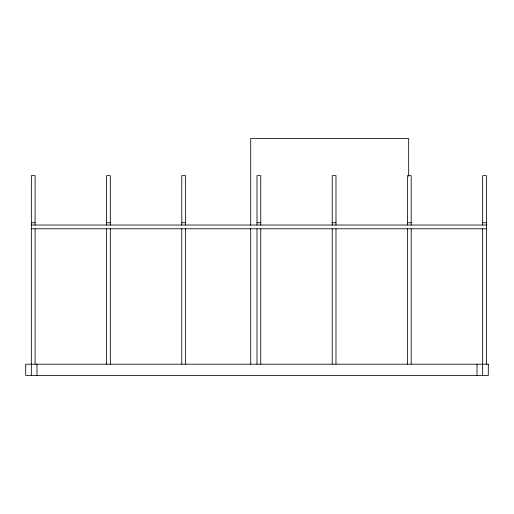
<?xml version="1.0" encoding="UTF-8"?>
<svg xmlns="http://www.w3.org/2000/svg" width="514" height="514" viewBox="0 0 514 514"><rect width="100%" height="100%" fill="white"/><g stroke="black" fill="none" stroke-linecap="round" stroke-linejoin="round"><path stroke-width="0.77" d="M31.341 222.755L35.1 222.755M106.559 222.755L110.324 222.755M181.783 222.755L185.541 222.755M257 222.755L260.759 222.755M332.217 222.755L335.983 222.755M407.441 222.755L411.2 222.755M482.659 222.755L486.417 222.755M31.341 225.029L486.417 225.029M31.341 228.794L486.417 228.794M486.417 364.188L486.417 175.659L482.659 175.659L482.659 225.029M482.659 228.794L482.659 375.471M477.018 364.188L477.018 375.471M411.2 225.029L411.2 175.659L407.441 175.659L407.441 225.029M411.2 228.794L411.2 364.188M408.675 176.27L408.675 138.529L250.71 138.529L250.71 225.261M407.441 228.794L407.441 364.188M335.983 225.029L335.983 175.659L332.217 175.659L332.217 225.029M335.983 228.794L335.983 364.188M332.217 228.794L332.217 364.188M260.759 225.029L260.759 175.659L257 175.659L257 225.029M260.759 228.794L260.759 364.188M257 228.794L257 364.188M250.71 228.473L250.71 364.188M185.541 225.029L185.541 175.659L181.783 175.659L181.783 225.029M185.541 228.794L185.541 364.188M181.783 228.794L181.783 364.188M110.324 225.029L110.324 175.659L106.559 175.659L106.559 225.029M110.324 228.794L110.324 364.188M106.559 228.794L106.559 364.188M36.982 364.188L36.982 375.471M35.1 225.029L35.1 175.659L31.341 175.659L31.341 375.471M35.1 228.794L35.1 364.188M488.3 364.188L25.7 364.188L25.7 375.471L488.3 375.471L488.3 364.188"/></g></svg>
